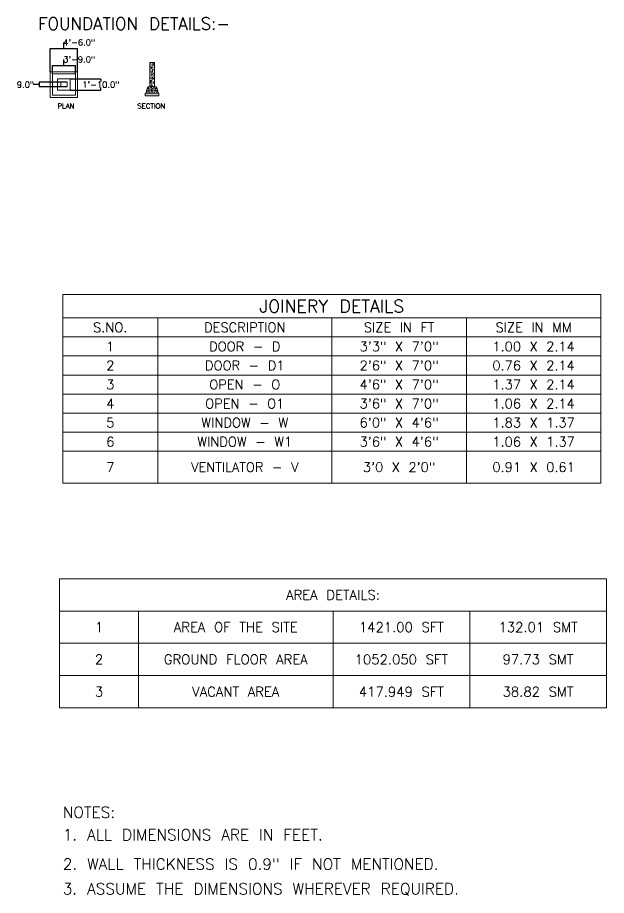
# Model space of a CAD drawing. Header units: inches. Extents: x 1033 to 3849, y 266 to 2002.
# Drawn here: x 2691 to 3849, y 266 to 1993 of the extents above; entities that cross this region are included whole.
import ezdxf

# ---------------------------------------------------------------- set-up
doc = ezdxf.new("R2010")
doc.units = ezdxf.units.IN
doc.header["$LTSCALE"] = 10
doc.header["$MEASUREMENT"] = 0
doc.layers.get('0').update_dxf_attribs({"lineweight": 18})
doc.layers.get('Defpoints').update_dxf_attribs({"color": 140, "lineweight": 18})
doc.layers.add('FOOTING', color=7, linetype='Continuous', lineweight=18)
doc.layers.add('JOINERY DETAILS', color=7, linetype='Continuous', lineweight=18)
doc.styles.get("Standard").update_dxf_attribs({"font": 'txt.shx', "height": 0.1})
doc.dimstyles.get("Standard").update_dxf_attribs({"dimtxt": 12, "dimasz": 0.007086614173228346, "dimexe": 0.007086614173228346, "dimexo": 0.002460629921259842, "dimgap": 0, "dimtad": 0, "dimtih": 1, "dimtoh": 1, "dimdec": 1, "dimzin": 0, "dimdsep": 46, "dimlunit": 3, "dimtxsty": 'Standard', "dimcen": 0.003543307086614173, "dimclrt": 256, "dimadec": 0, "dimazin": 0, "dimtfac": 1, "dimtdec": 1, "dimtofl": 0, "dimtmove": 1, "dimatfit": 2, "dimfxl": 0.03937007874015748, "dimtolj": 1, "dimtzin": 0, "dimarcsym": 0})

# ---------------------------------------------------------------- blocks, each defined once
blk = doc.blocks.new('FOOTING')
at = {"layer": 'FOOTING', "linetype": 'Continuous'}
for p, q in [((-4.431793294203089, 24.78447889638028), (-4.431793294203089, -23.21552110361972)), ((4.568206705796911, 24.78447889638028), (4.568206705796911, -23.21552110361972)), ((-8.43179329420309, -23.21552110361972), (-11.16795444080844, -30.73306206990699)), ((-11.16795444080844, -30.73306206990699), (-11.16795444080844, -35.73306206990699)), ((-11.16795444080844, -30.73306206990699), (11.30436785240227, -30.73306206990699)), ((0.06820670579691068, -23.21552110361972), (-8.43179329420309, -23.21552110361972)), ((0.06820670579691068, -23.21552110361972), (8.56820670579691, -23.21552110361972)), ((8.56820670579691, -23.21552110361972), (11.30436785240227, -30.73306206990699)), ((11.30436785240227, -30.73306206990699), (11.30436785240227, -35.73306206990699)), ((-13.86795444080849, -35.73306206990699), (13.30436785240227, -35.73306206990699)), ((-13.86795444080849, -35.73306206990699), (-13.86795444080849, -40.73306206990699)), ((-13.86795444080849, -40.73306206990699), (13.30436785240227, -40.73306206990699)), ((13.30436785240227, -35.73306206990699), (13.30436785240227, -40.73306206990699))]:
    blk.add_line(p, q, dxfattribs=at)
blk = doc.blocks.new('*D173')
at = {"color": 0, "linetype": 'Continuous', "lineweight": -2, "transparency": 16777216}
for p, q in [((2781.783835760028, 1898.485289496319), (2781.783835760028, 1910.492376110493)), ((2759.283835760028, 1881.899654345706), (2759.283835760028, 1898.492376110493)), ((2759.290922374201, 1898.485289496319), (2804.276749145855, 1898.485289496319)), ((2804.283835760028, 1881.899654345706), (2804.283835760028, 1898.492376110493))]:
    blk.add_line(p, q, dxfattribs=at)
at = {"color": 0, "linetype": 'Continuous', "transparency": 16777216}
for points in [[(2759.290922374201, 1898.486470598682), (2759.290922374201, 1898.484108393957), (2759.283835760028, 1898.485289496319)], [(2804.276749145855, 1898.486470598682), (2804.276749145855, 1898.484108393957), (2804.283835760028, 1898.485289496319)]]:
    blk.add_solid(points, dxfattribs=at)
at = {"layer": 'Defpoints', "color": 0, "linetype": 'Continuous', "transparency": 16777216}
for p in [(2804.283835760028, 1898.485289496319), (2759.283835760028, 1881.897193715785), (2804.283835760028, 1881.897193715785)]:
    blk.add_point(p, dxfattribs=at)
at = {"linetype": 'Continuous', "transparency": 16777216, "insert": (2811.783835760028, 1910.492376110493), "char_height": 12, "attachment_point": 5}
blk.add_mtext('\\A1;3\'-9.0"', dxfattribs=at)
blk = doc.blocks.new('*D174')
at = {"color": 0, "linetype": 'Continuous', "lineweight": -2, "transparency": 16777216}
for p, q in [((2781.783835760028, 1931.891025150523), (2781.783835760028, 1943.898111764696)), ((2754.783835760028, 1886.399654345706), (2754.783835760028, 1931.898111764696)), ((2754.790922374201, 1931.891025150523), (2808.776749145855, 1931.891025150523)), ((2808.783835760028, 1886.399654345706), (2808.783835760028, 1931.898111764696))]:
    blk.add_line(p, q, dxfattribs=at)
at = {"color": 0, "linetype": 'Continuous', "transparency": 16777216}
for points in [[(2754.790922374201, 1931.892206252885), (2754.790922374201, 1931.889844048161), (2754.783835760028, 1931.891025150523)], [(2808.776749145855, 1931.892206252885), (2808.776749145855, 1931.889844048161), (2808.783835760028, 1931.891025150523)]]:
    blk.add_solid(points, dxfattribs=at)
at = {"layer": 'Defpoints', "color": 0, "linetype": 'Continuous', "transparency": 16777216}
for p in [(2808.783835760028, 1931.891025150523), (2754.783835760028, 1886.397193715785), (2808.783835760028, 1886.397193715785)]:
    blk.add_point(p, dxfattribs=at)
at = {"linetype": 'Continuous', "transparency": 16777216, "insert": (2811.783835760028, 1943.898111764696), "char_height": 12, "attachment_point": 5}
blk.add_mtext('\\A1;4\'-6.0"', dxfattribs=at)
blk = doc.blocks.new('*D175')
at = {"color": 0, "linetype": 'Continuous', "lineweight": -2, "transparency": 16777216}
for p, q in [((2794.38629638995, 1871.997193715785), (2854.515070363625, 1871.997193715785)), ((2854.507983749452, 1871.990107101612), (2854.507983749452, 1866.982236492871)), ((2794.38629638995, 1849.967279269957), (2854.515070363625, 1849.967279269957)), ((2854.507983749452, 1849.97436588413), (2854.507983749452, 1854.982236492871))]:
    blk.add_line(p, q, dxfattribs=at)
at = {"color": 0, "linetype": 'Continuous', "transparency": 16777216}
for points in [[(2854.506802647089, 1871.990107101612), (2854.509164851814, 1871.990107101612), (2854.507983749452, 1871.997193715785)], [(2854.506802647089, 1849.97436588413), (2854.509164851814, 1849.97436588413), (2854.507983749452, 1849.967279269957)]]:
    blk.add_solid(points, dxfattribs=at)
at = {"layer": 'Defpoints', "color": 0, "linetype": 'Continuous', "transparency": 16777216}
for p in [(2794.383835760029, 1871.997193715785), (2794.383835760029, 1849.967279269957), (2854.507983749452, 1849.967279269957)]:
    blk.add_point(p, dxfattribs=at)
at = {"linetype": 'Continuous', "transparency": 16777216, "insert": (2854.507983749452, 1860.98223649287), "char_height": 12, "attachment_point": 5}
blk.add_mtext('\\A1;1\'-10.0"', dxfattribs=at)
blk = doc.blocks.new('*D176')
at = {"color": 0, "linetype": 'Continuous', "lineweight": -2, "transparency": 16777216}
for p, q in [((2787.881375130108, 1865.497193715785), (2733.08078900205, 1865.497193715785)), ((2733.087875616223, 1865.490107101612), (2733.087875616223, 1856.47436588413)), ((2733.087875616223, 1860.982236492871), (2721.08078900205, 1860.982236492871)), ((2787.881375130108, 1856.467279269957), (2733.08078900205, 1856.467279269957))]:
    blk.add_line(p, q, dxfattribs=at)
at = {"color": 0, "linetype": 'Continuous', "transparency": 16777216}
for points in [[(2733.086694513861, 1865.490107101612), (2733.089056718586, 1865.490107101612), (2733.087875616223, 1865.497193715785)], [(2733.086694513861, 1856.47436588413), (2733.089056718586, 1856.47436588413), (2733.087875616223, 1856.467279269957)]]:
    blk.add_solid(points, dxfattribs=at)
at = {"layer": 'Defpoints', "color": 0, "linetype": 'Continuous', "transparency": 16777216}
for p in [(2787.883835760029, 1865.497193715785), (2733.087875616223, 1856.467279269957), (2787.883835760029, 1856.467279269957)]:
    blk.add_point(p, dxfattribs=at)
at = {"linetype": 'Continuous', "transparency": 16777216, "insert": (2706.08078900205, 1860.98223649287), "char_height": 12, "attachment_point": 5}
blk.add_mtext('\\A1;9.0"', dxfattribs=at)
blk = doc.blocks.new('*T177')
at = {"layer": 'JOINERY DETAILS', "color": 0, "linetype": 'ByBlock', "lineweight": -2, "transparency": 16777216}
for p, q in [((0, 0), (1058.015656218719, 0)), ((0, 0), (0, -370.7220212734883)), ((1058.015656218719, 0), (1058.015656218719, -370.7220212734883)), ((0, -45.81957566301548), (1058.015656218719, -45.81957566301548)), ((186.6106354275535, -45.81957566301548), (186.6106354275535, -370.7220212734883)), ((529.0078281093593, -45.81957566301548), (529.0078281093593, -370.7220212734883)), ((793.5117421640389, -45.81957566301548), (793.5117421640389, -370.7220212734883)), ((0, -83.3083193873008), (1058.015656218719, -83.3083193873008)), ((0, -120.7970631115861), (1058.015656218719, -120.7970631115861)), ((0, -158.2858068358714), (1058.015656218719, -158.2858068358714)), ((0, -195.7745505601567), (1058.015656218719, -195.7745505601567)), ((0, -233.2632942844421), (1058.015656218719, -233.2632942844421)), ((0, -270.7520380087274), (1058.015656218719, -270.7520380087274)), ((0, -308.2407817330127), (1058.015656218719, -308.2407817330127)), ((0, -370.7220212734883), (1058.015656218719, -370.7220212734883))]:
    blk.add_line(p, q, dxfattribs=at)
at = {"layer": 'JOINERY DETAILS', "color": 0, "linetype": 'Continuous', "transparency": 16777216, "attachment_point": 5}
for s, insert, char_height, width in [('JOINERY DETAILS', (529.0078281093597, -22.90978783150763), 24.99249581619022, 1045.519408310624), ('S.NO.', (93.30531771377673, -64.56394752515826), 18.74437186214266, 174.1143875194583), ('DESCRIPTION', (357.8092317684564, -64.56394752515826), 18.74437186214266, 329.9009447737109), ('SIZE IN FT', (661.2597851366991, -64.56394752515826), 18.74437186214266, 252.0076661465847), ('SIZE IN MM', (925.7636991913787, -64.56394752515826), 18.74437186214266, 252.0076661465847), ('1', (93.30531771377673, -102.0526912494433), 18.74437186214266, 174.1143875194583), ('DOOR - D', (357.8092317684564, -102.0526912494433), 18.74437186214266, 329.9009447737109), ('3\'3" X 7\'0"', (661.2597851366991, -102.0526912494433), 18.74437186214266, 252.0076661465847), ('1.00 X 2.14', (925.7636991913787, -102.0526912494433), 18.74437186214266, 252.0076661465847), ('2', (93.30531771377673, -139.5414349737289), 18.74437186214266, 174.1143875194583), ('DOOR - D1', (357.8092317684564, -139.5414349737289), 18.74437186214266, 329.9009447737109), ('2\'6" X 7\'0"', (661.2597851366991, -139.5414349737289), 18.74437186214266, 252.0076661465847), ('0.76 X 2.14', (925.7636991913787, -139.5414349737289), 18.74437186214266, 252.0076661465847), ('3', (93.30531771377673, -177.030178698014), 18.74437186214266, 174.1143875194583), ('OPEN - O', (357.8092317684564, -177.030178698014), 18.74437186214266, 329.9009447737109), ('4\'6" X 7\'0"', (661.2597851366991, -177.030178698014), 18.74437186214266, 252.0076661465847), ('1.37 X 2.14', (925.7636991913787, -177.030178698014), 18.74437186214266, 252.0076661465847), ('4', (93.30531771377673, -214.5189224222995), 18.74437186214266, 174.1143875194583), ('OPEN - O1', (357.8092317684564, -214.5189224222995), 18.74437186214266, 329.9009447737109), ('3\'6" X 7\'0"', (661.2597851366991, -214.5189224222995), 18.74437186214266, 252.0076661465847), ('1.06 X 2.14', (925.7636991913787, -214.5189224222995), 18.74437186214266, 252.0076661465847), ('5', (93.30531771377673, -252.0076661465846), 18.74437186214266, 174.1143875194583), ('WINDOW - W', (357.8092317684564, -252.0076661465846), 18.74437186214266, 329.9009447737109), ('6\'0" X 4\'6"', (661.2597851366991, -252.0076661465846), 18.74437186214266, 252.0076661465847), ('1.83 X 1.37', (925.7636991913787, -252.0076661465846), 18.74437186214266, 252.0076661465847), ('6', (93.30531771377673, -289.4964098708701), 18.74437186214266, 174.1143875194583), ('WINDOW - W1', (357.8092317684564, -289.4964098708701), 18.74437186214266, 329.9009447737109), ('3\'6" X 4\'6"', (661.2597851366991, -289.4964098708701), 18.74437186214266, 252.0076661465847), ('1.06 X 1.37', (925.7636991913787, -289.4964098708701), 18.74437186214266, 252.0076661465847), ('7', (93.30531771377673, -339.4814015032503), 18.74437186214266, 174.1143875194583), ('VENTILATOR - V', (357.8092317684564, -339.4814015032503), 18.74437186214266, 329.9009447737109), ('3\'0 X 2\'0"', (661.2597851366991, -339.4814015032503), 18.74437186214266, 252.0076661465847), ('0.91 X 0.61', (925.7636991913787, -339.4814015032503), 18.74437186214266, 252.0076661465847)]:
    blk.add_mtext(s, dxfattribs=dict(at, insert=insert, char_height=char_height, width=width))
blk = doc.blocks.new('*T178')
at = {"layer": 'JOINERY DETAILS', "color": 0, "linetype": 'ByBlock', "lineweight": -2, "transparency": 16777216}
for p, q in [((0, 0), (1075.256577605936, 0)), ((0, 0), (0, -253.9976167573077)), ((1075.256577605936, 0), (1075.256577605936, -253.9976167573077)), ((0, -63.49940418932692), (1075.256577605936, -63.49940418932692)), ((155.2568953041123, -63.49940418932692), (155.2568953041123, -253.9976167573077)), ((537.6282888029682, -63.49940418932692), (537.6282888029682, -253.9976167573077)), ((806.4424332044523, -63.49940418932692), (806.4424332044523, -253.9976167573077)), ((0, -126.9988083786538), (1075.256577605936, -126.9988083786538)), ((0, -190.4982125679808), (1075.256577605936, -190.4982125679808)), ((0, -253.9976167573077), (1075.256577605936, -253.9976167573077))]:
    blk.add_line(p, q, dxfattribs=at)
at = {"layer": 'JOINERY DETAILS', "color": 0, "linetype": 'Continuous', "transparency": 16777216, "char_height": 19.04982125679809, "attachment_point": 5}
for s, insert, width in [('AREA DETAILS:', (537.6282888029687, -31.74970209466335), 1062.556696768071), ('1', (77.62844765205637, -95.24910628399027), 142.5570144662469), ('AREA OF THE SITE', (346.4425920535405, -95.24910628399027), 369.6715126609906), ('1421.00 SFT', (672.0353610037105, -95.24910628399027), 256.1142635636187), ('132.01 SMT', (940.8495054051946, -95.24910628399027), 256.1142635636187), ('2', (77.62844765205637, -158.7485104733173), 142.5570144662469), ('GROUND FLOOR AREA', (346.4425920535405, -158.7485104733173), 369.6715126609906), ('1052.050 SFT', (672.0353610037105, -158.7485104733173), 256.1142635636187), ('97.73 SMT', (940.8495054051946, -158.7485104733173), 256.1142635636187), ('3', (77.62844765205637, -222.2479146626442), 142.5570144662469), ('VACANT AREA', (346.4425920535405, -222.2479146626442), 369.6715126609906), ('417.949 SFT', (672.0353610037105, -222.2479146626442), 256.1142635636187), ('38.82 SMT', (940.8495054051946, -222.2479146626442), 256.1142635636187)]:
    blk.add_mtext(s, dxfattribs=dict(at, insert=insert, width=width))

msp = doc.modelspace()

# ---------------------------------------------------------------- hatches: boundary and pattern name
at = {"linetype": 'Continuous', "true_color": 0x000000}
h = msp.add_hatch(color=18, dxfattribs=at)
h.dxf.hatch_style = 1
h.paths.add_polyline_path([(2968.621469277076, 1843.914579385671), (2941.449146983865, 1843.914579385671), (2941.449146983865, 1838.914579385671), (2968.621469277076, 1838.914579385671)])
at = {"layer": 'FOOTING', "linetype": 'Continuous'}
h = msp.add_hatch(dxfattribs=at)
h.set_pattern_fill('CONCRETE_C', color=256, pattern_type=2)
h.set_pattern_definition([(49.99999999999999, (1161.671629612568, 1660.361209689422), (7.172601826007535, -0.6275213498259511), [0.75, -8.25]), (355, (1161.671629612568, 1660.361209689422), (-1.38751333613, 7.521921337000118), [0.6, -6.6]), (100.4514, (1162.269346412568, 1660.308916289422), (5.785093817140216, 6.894395420609536), [0.6374019000000001, -7.01142112]), (46.18420000000001, (1161.671629612568, 1662.361209689422), (10.67241048625644, -1.655190143290181), [1.125, -12.375]), (96.6356, (1162.560997062568, 1662.223276619422), (9.346627055487033, 9.741178709004418), [0.95610288, -10.51713]), (351.1842, (1161.671629612568, 1662.361209689422), (9.346619451336272, 9.741186009253246), [0.9, -9.9]), (21, (1162.671629612568, 1661.861209689422), (5.969070521184617, -4.026188906653388), [0.75, -8.25]), (326.0000000000001, (1162.671629612568, 1661.861209689422), (2.433153319215817, 7.25150045046853), [0.6, -6.6]), (71.4514, (1163.169051942568, 1661.525693629422), (8.4022262858149, 3.225304967099524), [0.6374019000000001, -7.01142112]), (37.50000000000001, (1161.671629612568, 1660.361209689422), (0.1215985531729067, 3.328938538313115), [0, -6.52, 0, -6.7, 0, -6.625]), (7.499999999999999, (1161.671629612568, 1660.361209689422), (2.630695374421486, 3.944117118823602), [0, -3.82, 0, -6.37, 0, -2.525]), (327.5, (1159.441629612568, 1660.361209689422), (5.33822436172409, -0.2255487173437976), [0, -2.5, 0, -7.8, 0, -10.35]), (317.5, (1158.441629612568, 1660.361209689422), (5.831861693423862, 1.001049823323177), [0, -3.25, 0, -5.18, 0, -7.35])])
h.paths.add_polyline_path([(2959.885308130471, 1904.432120351958), (2950.885308130471, 1904.432120351958), (2950.885308130471, 1856.432120351958), (2955.385308130471, 1856.432120351958), (2959.885308130471, 1856.432120351958)])
h.paths.add_polyline_path([(2963.885308130471, 1856.432120351958), (2955.385308130471, 1856.432120351958), (2946.885308130471, 1856.432120351958), (2944.149146983866, 1848.914579385671), (2966.621469277076, 1848.914579385671)])
h.paths.add_polyline_path([(2966.621469277076, 1848.914579385671), (2944.149146983866, 1848.914579385671), (2944.149146983866, 1843.914579385671), (2966.621469277076, 1843.914579385671)])

# ---------------------------------------------------------------- linework, layer by layer
at = {"linetype": 'Continuous'}
msp.add_line((2950.885308130471, 1904.432120351958), (2959.885308130471, 1904.432120351958), dxfattribs=at)
for points in [[(2754.783835760028, 1835.567279269956), (2808.783835760028, 1835.567279269956), (2808.783835760028, 1886.397193715785), (2754.783835760028, 1886.397193715785)], [(2759.283835760028, 1840.067279269956), (2804.283835760028, 1840.067279269956), (2804.283835760028, 1881.897193715785), (2759.283835760028, 1881.897193715785)], [(2769.183835760028, 1849.967279269956), (2794.383835760028, 1849.967279269956), (2794.383835760028, 1871.997193715785), (2769.183835760028, 1871.997193715785)], [(2775.683835760028, 1856.467279269956), (2787.883835760028, 1856.467279269956), (2787.883835760028, 1865.497193715785), (2775.683835760028, 1865.497193715785)]]:
    msp.add_lwpolyline(points, close=True, dxfattribs=at)

# ---------------------------------------------------------------- block references
for name, p in [('*T177', (2779.577241094168, 1447.958953741691)), ('*T178', (2773.255294607904, 888.9342796004953))]:
    msp.add_blockref(name, p)
at = {"layer": 'FOOTING', "linetype": 'Continuous'}
msp.add_blockref('FOOTING', (2955.317101424674, 1879.647641455578), dxfattribs=at)

# ---------------------------------------------------------------- texts
at = {"color": 1, "linetype": 'Continuous'}
msp.add_text('FOUNDATION DETAILS:-', height=24, dxfattribs=at).set_placement((2731.104625694688, 1968.852672235408))
at = {"color": 140, "linetype": 'Continuous'}
for s, p in [('PLAN', (2769.104625694688, 1813.852672235408)), ('SECTION ', (2926.104625694688, 1813.852672235408))]:
    msp.add_text(s, height=10, dxfattribs=at).set_placement(p)
at = {"layer": 'JOINERY DETAILS', "color": 1}
msp.add_text('NOTES:', height=22, dxfattribs=at).set_placement((2779.605235026837, 418.5559959105112))
at = {"layer": 'JOINERY DETAILS'}
for s, p in [('1. ALL DIMENSIONS ARE IN FEET.', (2779.605235026837, 374.3156587083304)), ('2. WALL THICKNESS IS 0.9" IF NOT MENTIONED.', (2779.605235026837, 316.6941993456403)), ('3. ASSUME THE DIMENSIONS WHEREVER REQUIRED.', (2779.605235026837, 268.0760962716868))]:
    msp.add_text(s, height=22, dxfattribs=at).set_placement(p)

# ---------------------------------------------------------------- dimensions: what is measured, and where the dimension line sits
at = {"linetype": 'Continuous'}
for base, p1, p2, picture, middle in [((2808.783835760028, 1931.891025150523), (2754.783835760028, 1886.397193715785), (2808.783835760028, 1886.397193715785), '*D174', (2781.783835760028, 1943.898111764696)), ((2804.283835760028, 1898.485289496319), (2759.283835760028, 1881.897193715785), (2804.283835760028, 1881.897193715785), '*D173', (2781.783835760028, 1910.492376110493))]:
    dim = msp.add_linear_dim(base=base, p1=p1, p2=p2, dimstyle='Standard', dxfattribs=at)
    dim.commit()
    dim.dimension.update_dxf_attribs({"geometry": picture, "text_midpoint": middle})
for base, p1, p2, picture, middle in [((2733.087875616223, 1856.467279269957), (2787.883835760028, 1865.497193715785), (2787.883835760028, 1856.467279269956), '*D176', (2721.08078900205, 1860.98223649287)), ((2854.507983749452, 1849.967279269957), (2794.383835760028, 1871.997193715785), (2794.383835760028, 1849.967279269956), '*D175', (2854.507983749452, 1860.98223649287))]:
    dim = msp.add_linear_dim(base=base, p1=p1, p2=p2, angle=90, dimstyle='Standard', dxfattribs=at)
    dim.commit()
    dim.dimension.update_dxf_attribs({"geometry": picture, "text_midpoint": middle})

doc.saveas('drawing.dxf')
